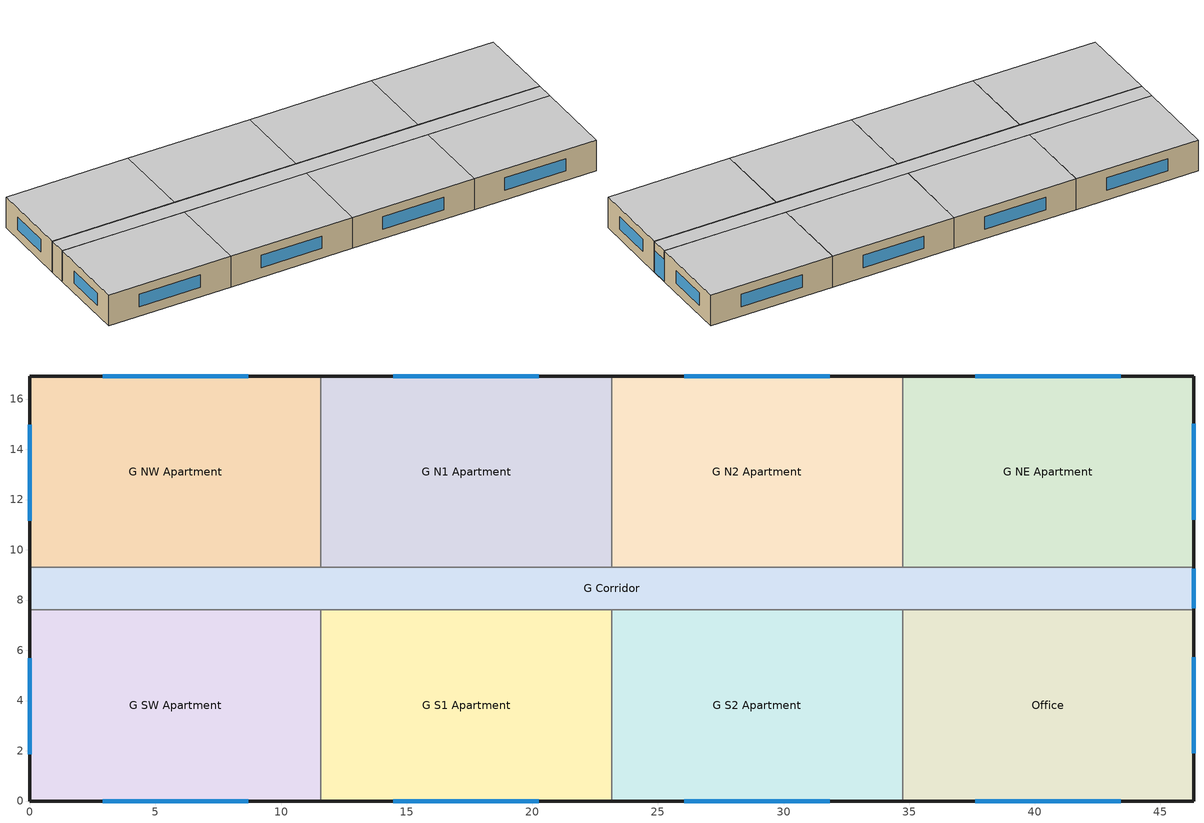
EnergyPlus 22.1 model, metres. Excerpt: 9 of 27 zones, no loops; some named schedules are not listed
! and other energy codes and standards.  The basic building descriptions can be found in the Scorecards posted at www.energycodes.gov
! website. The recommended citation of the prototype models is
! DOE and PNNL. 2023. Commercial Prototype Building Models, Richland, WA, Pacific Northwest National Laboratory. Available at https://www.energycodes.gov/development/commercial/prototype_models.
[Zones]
G SW Apartment
 floor ground (gGFloorSWA_Ffactor): 0,7.62 11.58,7.62 11.58,0 0,0 z0
 wall outside (res_ext_wall_grd): 0,7.62 0,0 11.58,0 z0:3.05
 wall to G Corridor (int_wall): 11.58,7.62 0,7.62 z0:3.05
 wall to G S1 Apartment (int_wall): 11.58,0 11.58,7.62 z0:3.05
 window (ResWindow_U_0.382_SHGC_0.368): 2.9,0 8.69,0 / 0,5.68 0,1.87 z0.95:2.17
 ceiling adiabatic (int_slab_ceiling): 11.58,0 11.58,7.62 0,7.62 0,0 z3.05
G S1 Apartment
 floor ground (gGFloorS1A_Ffactor): 11.58,7.62 23.16,7.62 23.16,0 11.58,0 z0
 wall outside (res_ext_wall_grd): 11.58,0 23.16,0 z0:3.05
 wall to G Corridor (int_wall): 23.16,7.62 11.58,7.62 z0:3.05
 wall to G S2 Apartment (int_wall): 23.16,0 23.16,7.62 z0:3.05
 window (ResWindow_U_0.382_SHGC_0.368): 14.48,0 20.27,0 z0.95:2.17
 ceiling adiabatic (int_slab_ceiling): 23.16,0 23.16,7.62 11.58,7.62 11.58,0 z3.05
G S2 Apartment
 floor ground (gGFloorS2A_Ffactor): 23.16,7.62 34.75,7.62 34.75,0 23.16,0 z0
 wall outside (res_ext_wall_grd): 23.16,0 34.75,0 z0:3.05
 wall to G Corridor (int_wall): 34.75,7.62 23.16,7.62 z0:3.05
 wall to Office (int_wall): 34.75,0 34.75,7.62 z0:3.05
 window (ResWindow_U_0.382_SHGC_0.368): 26.06,0 31.85,0 z0.95:2.17
 ceiling adiabatic (int_slab_ceiling): 34.75,0 34.75,7.62 23.16,7.62 23.16,0 z3.05
Office
 floor ground (gGFloorSEA_Ffactor): 34.75,7.62 46.33,7.62 46.33,0 34.75,0 z0
 wall outside (nonres_ext_wall_grd): 34.75,0 46.33,0 46.33,7.62 z0:3.05
 wall to G Corridor (int_wall): 46.33,7.62 34.75,7.62 z0:3.05
 window (NonresWindow_U_0.382_SHGC_0.368): 37.64,0 43.43,0 / 46.33,1.9 46.33,5.71 z0.95:2.17
 ceiling adiabatic (int_slab_ceiling): 46.33,0 46.33,7.62 34.75,7.62 34.75,0 z3.05
G NW Apartment
 floor ground (gGFloorNWA_Ffactor): 0,16.92 11.58,16.92 11.58,9.3 0,9.3 z0
 wall outside (res_ext_wall_grd): 11.58,16.92 0,16.92 0,9.3 z0:3.05
 wall to G Corridor (int_wall): 0,9.3 11.58,9.3 z0:3.05
 wall to G N1 Apartment (int_wall): 11.58,9.3 11.58,16.92 z0:3.05
 window (ResWindow_U_0.382_SHGC_0.368): 0,14.97 0,11.16 / 8.69,16.92 2.89,16.92 z0.95:2.17
 ceiling adiabatic (int_slab_ceiling): 11.58,9.3 11.58,16.92 0,16.92 0,9.3 z3.05
G N1 Apartment
 floor ground (gGFloorN1A_Ffactor): 11.58,16.92 23.16,16.92 23.16,9.3 11.58,9.3 z0
 wall outside (res_ext_wall_grd): 23.16,16.92 11.58,16.92 z0:3.05
 wall to G Corridor (int_wall): 11.58,9.3 23.16,9.3 z0:3.05
 wall to G N2 Apartment (int_wall): 23.16,9.3 23.16,16.92 z0:3.05
 window (ResWindow_U_0.382_SHGC_0.368): 20.27,16.92 14.48,16.92 z0.95:2.17
 ceiling adiabatic (int_slab_ceiling): 23.16,9.3 23.16,16.92 11.58,16.92 11.58,9.3 z3.05
G N2 Apartment
 floor ground (gGFloorN2A_Ffactor): 23.16,16.92 34.75,16.92 34.75,9.3 23.16,9.3 z0
 wall outside (res_ext_wall_grd): 34.75,16.92 23.16,16.92 z0:3.05
 wall to G Corridor (int_wall): 23.16,9.3 34.75,9.3 z0:3.05
 wall to G NE Apartment (int_wall): 34.75,9.3 34.75,16.92 z0:3.05
 window (ResWindow_U_0.382_SHGC_0.368): 31.85,16.92 26.06,16.92 z0.95:2.17
 ceiling adiabatic (int_slab_ceiling): 34.75,9.3 34.75,16.92 23.16,16.92 23.16,9.3 z3.05
G NE Apartment
 floor ground (gGFloorNEA_Ffactor): 34.75,16.92 46.33,16.92 46.33,9.3 34.75,9.3 z0
 wall outside (res_ext_wall_grd): 46.33,9.3 46.33,16.92 34.75,16.92 z0:3.05
 wall to G Corridor (int_wall): 34.75,9.3 46.33,9.3 z0:3.05
 window (ResWindow_U_0.382_SHGC_0.368): 46.33,11.2 46.33,15.01 / 43.43,16.92 37.64,16.92 z0.95:2.17
 ceiling adiabatic (int_slab_ceiling): 46.33,9.3 46.33,16.92 34.75,16.92 34.75,9.3 z3.05
G Corridor
 floor ground (gFloorC_Ffactor): 0,9.3 46.33,9.3 46.33,7.62 0,7.62 z0
 wall outside (nonres_ext_wall_grd): 0,9.3 0,7.62 / 46.33,7.62 46.33,9.3 z0:3.05
 window (NonresWindow_U_0.382_SHGC_0.368): 46.33,7.67 46.33,9.25 z0.03:2.13
 ceiling adiabatic (int_slab_ceiling): 46.33,7.62 46.33,9.3 0,9.3 0,7.62 z3.05
[Building]
ApartmentMidRise: North Axis {deg}=0; Terrain=City; Loads Convergence Tolerance Value {W}=0.04; Temperature Convergence Tolerance Value {deltaC}=0.4; Solar Distribution=FullExterior; Maximum Number of Warmup Days=25; Minimum Number of Warmup Days=6
[Site:Location]
Site:Location=Denver-Aurora-Buckley.AFB_CO_USA WMO=724695; Latitude {N+ S-}=39.72; Longitude {W- E+}=-104.75; Time Zone Relative to GMT {GMT+/-}=-7; Elevation {m}=1726
[SizingPeriod:DesignDay] Day of Month=21; Dry-Bulb Temperature Range Modifier Type=DefaultMultipliers; Humidity Condition Type=Wetbulb; Barometric Pressure {Pa}=82237; Rain {Yes/No}=No; Snow on ground {Yes/No}=No; Daylight Savings Time Indicator=No
Name | Month | Day Type | Maximum Dry-Bulb Temperature {C} | Daily Dry-Bulb Temperature Range {C} | Wetbulb at Maximum Dry-Bulb {C} | Wind Speed {m/s} design conditions vs. traditional 6.71 m/s (15 mph) | Wind Direction {Degrees; N=0, S=180} | Solar Model Indicator | Clearness {0.0 to 1.1} | Wind Speed {m/s} design conditions vs. traditional 3.35 m/s (7mph) | ASHRAE Clear Sky Optical Depth for Beam Irradiance (taub) | ASHRAE Clear Sky Optical Depth for Diffuse Irradiance (taud)
Denver-Aurora-Buckley.AFB_CO_USA Ann Htg 99.6% Condns DB | 12 | WinterDesignDay | -17.9 | 0 | -17.9 | 2.5 | 180 | ASHRAEClearSky | 0
Denver-Aurora-Buckley.AFB_CO_USA Ann Clg .4% Condns DB=>MWB | 7 | SummerDesignDay | 33.9 | 14.8 | 15 |  | 30 | ASHRAETau |  | 3.6 | 0.423 | 2.02
[Site:WaterMainsTemperature]
Calculation Method=Correlation; Annual average outdoor air temperature {C}=9.95; Maximum difference in monthly average outdoor air temperatures {C}=23.7
[Site:GroundTemperature:FCfactorMethod]
January Ground Temperature {C}=7.1; February Ground Temperature {C}=3; March Ground Temperature {C}=-1; April Ground Temperature {C}=0.8; May Ground Temperature {C}=-0.2; June Ground Temperature {C}=4.8; July Ground Temperature {C}=6.1; August Ground Temperature {C}=13.7; September Ground Temperature {C}=22.2; October Ground Temperature {C}=22.7; November Ground Temperature {C}=21.7; December Ground Temperature {C}=18.5
[Material]
Name | Roughness | Thickness {m} | Conductivity {W/m-K} | Density {kg/m3} | Specific Heat {J/kg-K} | Thermal Absorptance | Solar Absorptance | Visible Absorptance | Absorptance:Thermal | Absorptance:Solar | Absorptance:Visible
Std Wood 6inch | MediumSmooth | 0.15 | 0.12 | 540 | 1210 | 0.9 | 0.7 | 0.7
F07 25mm stucco | Smooth | 0.0254 | 0.72 | 1856 | 840 | 0.9 | 0.7 | 0.7
G01 13mm gypsum board | Smooth | 0.0127 | 0.16 | 800 | 1090 |  |  |  | 0.9 | 0.7 | 0.5
G01 16mm gypsum board | MediumSmooth | 0.0159 | 0.16 | 800 | 1090
100mm Normalweight concrete floor | MediumRough | 0.1016 | 2.31 | 2322 | 832
[Material:NoMass]
CP02 CARPET PAD: VeryRough, 0.21648, 0.9, 0.7, 0.8
Nonres_Exterior_Wall_Insulation_grd; Res_Exterior_Wall_Insulation_grd: MediumSmooth, 1.86907, 0.9, 0.7, 0.7
[Construction]
InteriorFurnishings: Std Wood 6inch
int_wall: G01 13mm gypsum board, G01 13mm gypsum board
int_slab_ceiling: CP02 CARPET PAD, 100mm Normalweight concrete floor
nonres_ext_wall_grd: F07 25mm stucco, G01 16mm gypsum board, Nonres_Exterior_Wall_Insulation_grd, G01 16mm gypsum board
res_ext_wall_grd: F07 25mm stucco, G01 16mm gypsum board, Res_Exterior_Wall_Insulation_grd, G01 16mm gypsum board
NonresWindow_U_0.382_SHGC_0.368: Nonres Window Glazing Layer
ResWindow_U_0.382_SHGC_0.368: Res Window Glazing Layer
[WindowMaterial:SimpleGlazingSystem] U-Factor {W/m2-K}=2.1691; Solar Heat Gain Coefficient=0.368; Visible Transmittance=0.4048
Nonres Window Glazing Layer; Res Window Glazing Layer
[Construction:FfactorGroundFloor] F-Factor {W/m-K}=0.88281
Name | Area {m2} | PerimeterExposed {m}
gFloorC_Ffactor | 77.6585 | 3.3526
gGFloorN1A_Ffactor; gGFloorN2A_Ffactor; gGFloorS1A_Ffactor; gGFloorS2A_Ffactor | 88.2487 | 11.5818
gGFloorNEA_Ffactor; gGFloorNWA_Ffactor; gGFloorSWA_Ffactor; gGFloorSEA_Ffactor | 88.2487 | 19.2014
[Generator:PVWatts]
PV_module: PVWatts Version=5; DC System Capacity {W}=14770; Module Type=Premium; Array Type=FixedOpenRack; System Losses=0.113; Array Geometry Type=TiltAzimuth; Tilt Angle {deg}=0; Azimuth Angle {deg}=180
[ElectricLoadCenter:Generators]
PV_Generator: Generator 1=PV_module; Generator 1 Rated Electric Power Output {W}=14770; Generator 1 Availability Schedule=PV_SCH
[ElectricLoadCenter:Inverter:PVWatts]
PV_Inverter: DC to AC Size Ratio=1.2; Inverter Efficiency=0.96
[ElectricLoadCenter:Distribution]
Generator: Generator List=PV_Generator; Generator Operation Scheme Type=Baseload; Electrical Buss Type=DirectCurrentWithInverter; Inverter=PV_Inverter
[Zone] Type=1; Multiplier=1
G SW Apartment; G NW Apartment; Office; G NE Apartment; G N1 Apartment; G N2 Apartment; G S1 Apartment; G S2 Apartment; G Corridor
[InternalMass] Construction=InteriorFurnishings; Surface Area {m2}=88.2493
Name | Zone or ZoneList
G InternalMass SWA | G SW Apartment
G InternalMass NWA | G NW Apartment
G InternalMass SEA | Office
G InternalMass NEA | G NE Apartment
G InternalMass N1A | G N1 Apartment
G InternalMass N2A | G N2 Apartment
G InternalMass S1A | G S1 Apartment
G InternalMass S2A | G S2 Apartment
[People] Fraction Radiant=1; Sensible Heat Fraction=autosize; Activity Level Schedule=Activity Schedule
Name | Zone or ZoneList or Space or SpaceList | Number of People Schedule | Number of People Calculation Method | Number of People | Floor Area per Person {m2/person}
Occup_GSW | G SW Apartment | OCC_APT_SCH_WORKING_FAMILY | People | 2.5
Occup_GNW | G NW Apartment | OCC_APT_SCH_STAY_HOME_FAMILY | People | 2.5
Occup_Office | Office | OCC_OFF_w_SB_SCH | Area/Person |  | 18.5806
Occup_GNE | G NE Apartment | OCC_APT_SCH_STAY_HOME_FAMILY | People | 2.5
Occup_GN1 | G N1 Apartment | OCC_APT_SCH_STAY_HOME_FAMILY | People | 2.5
Occup_GN2 | G N2 Apartment | OCC_APT_SCH_STAY_HOME_FAMILY | People | 2.5
Occup_GS1 | G S1 Apartment | OCC_APT_SCH_WORKING_FAMILY | People | 2.5
Occup_GS2 | G S2 Apartment | OCC_APT_SCH_WORKING_FAMILY | People | 2.5
Occup_G CORRIDOR | G Corridor | OCC_APT_SCH_CORRIDOR | People | 4.18
[Lights] Design Level Calculation Method=Watts/Area; Return Air Fraction=0; Fraction Radiant=0.6; Fraction Visible=0.2; Fraction Replaceable=1; Return Air Fraction Calculated from Plenum Temperature=No
Name | Zone or ZoneList or Space or SpaceList | Schedule | Watts per Zone Floor Area {W/m2} | Zone or ZoneList
Lighting_hardwired_GSW | G SW Apartment | ltg_sch_apartment_hardwired | 2.15278
Lighting_hardwired_GNW | G NW Apartment | ltg_sch_apartment_hardwired | 2.15278
Lighting_hardwired_Office | Office | ltg_sch_office | 6.87372
Lighting_hardwired_GNE | G NE Apartment | ltg_sch_apartment_hardwired | 2.15278
Lighting_hardwired_GN1 | G N1 Apartment | ltg_sch_apartment_hardwired | 2.15278
Lighting_hardwired_GN2 | G N2 Apartment | ltg_sch_apartment_hardwired | 2.15278
Lighting_hardwired_GS1 | G S1 Apartment | ltg_sch_apartment_hardwired | 2.15278
Lighting_hardwired_GS2 | G S2 Apartment | ltg_sch_apartment_hardwired | 2.15278
Lighting_hardwired_GC | G Corridor | ltg_sch_corridor | 5.158728
Lighting_plugin_GSW | G SW Apartment | ltg_sch_apartment_plugin | 0.96875
Lighting_plugin_GNW |  | ltg_sch_apartment_plugin | 0.96875 | G NW Apartment
Lighting_plugin_GNE |  | ltg_sch_apartment_plugin | 0.96875 | G NE Apartment
Lighting_plugin_GN1 |  | ltg_sch_apartment_plugin | 0.96875 | G N1 Apartment
Lighting_plugin_GN2 |  | ltg_sch_apartment_plugin | 0.96875 | G N2 Apartment
Lighting_plugin_GS1 |  | ltg_sch_apartment_plugin | 0.96875 | G S1 Apartment
Lighting_plugin_GS2 |  | ltg_sch_apartment_plugin | 0.96875 | G S2 Apartment
[ElectricEquipment] Fraction Latent=0
Name | Zone or ZoneList or Space or SpaceList | Schedule | Design Level Calculation Method | Watts per Zone Floor Area {W/m2} | Fraction Radiant | Fraction Lost | Design Level {W}
Plug_GSW | G SW Apartment | EQP_APT_SCH | Watts/Area | 6.67 | 0.5 | 0
Plug_GNW | G NW Apartment | EQP_APT_SCH | Watts/Area | 6.67 | 0.5 | 0
Plug_Office | Office | EQP_OFF_SCH | Watts/Area | 6.67 | 0.5 | 0
Plug_GNE | G NE Apartment | EQP_APT_SCH | Watts/Area | 6.67 | 0.5 | 0
Plug_GN1 | G N1 Apartment | EQP_APT_SCH | Watts/Area | 6.67 | 0.5 | 0
Plug_GN2 | G N2 Apartment | EQP_APT_SCH | Watts/Area | 6.67 | 0.5 | 0
Plug_GS1 | G S1 Apartment | EQP_APT_SCH | Watts/Area | 6.67 | 0.5 | 0
Plug_GS2 | G S2 Apartment | EQP_APT_SCH | Watts/Area | 6.67 | 0.5 | 0
G Corridor_Elevators_Equip | G Corridor | BLDG_ELEVATORS | EquipmentLevel |  | 0 | 0.95 | 4360.9
Elevators_Lights_Fan | G Corridor | ELEV_LIGHT_FAN_SCH_ADD_DF | EquipmentLevel |  | 0 | 0.95 | 52.66
[ZoneInfiltration:DesignFlowRate] Temperature Term Coefficient=0; Velocity Squared Term Coefficient=0
Name | Zone or ZoneList | Schedule | Design Flow Rate Calculation Method | Design Flow Rate {m3/s} | Flow per Exterior Surface Area {m3/s-m2} | Constant Term Coefficient | Velocity Term Coefficient
Infil_GSW | G SW Apartment | INF_APT_SCH | Flow/ExteriorWallArea | 0 | 0.000569572 | 0 | 0.224
Infil_GNW | G NW Apartment | INF_APT_SCH | Flow/ExteriorWallArea | 0 | 0.000569572 | 0 | 0.224
Infil_Office | Office | INF_OFF_SCH | Flow/ExteriorWallArea | 0 | 0.000569572 | 0 | 0.224
Infil_GNE | G NE Apartment | INF_APT_SCH | Flow/ExteriorWallArea | 0 | 0.000569572 | 0 | 0.224
Infil_GN1 | G N1 Apartment | INF_APT_SCH | Flow/ExteriorWallArea | 0 | 0.000569572 | 0 | 0.224
Infil_GN2 | G N2 Apartment | INF_APT_SCH | Flow/ExteriorWallArea | 0 | 0.000569572 | 0 | 0.224
Infil_GS1 | G S1 Apartment | INF_APT_SCH | Flow/ExteriorWallArea | 0 | 0.000569572 | 0 | 0.224
Infil_GS2 | G S2 Apartment | INF_APT_SCH | Flow/ExteriorWallArea | 0 | 0.000569572 | 0 | 0.224
Infil_GC | G Corridor | INF_COR_SCH | Flow/ExteriorWallArea | 0 | 0.000569572 | 0 | 0.224
Door_Infil_GC | G Corridor | INFIL_Door_Opening_SCH | Flow/Zone | 0.327531 |  | 1 | 0
[Exterior:Lights]
Facade Lighting: Schedule=Exterior_Lgt_ALWAYS_ON; Design Level {W}=1451.66; Control Option=AstronomicalClock
[ZoneVentilation:WindandStackOpenArea] Opening Area {m2}=0.0374; Opening Area Fraction Schedule=Sliding_Doors_Ventilation_Availability_SCH; Opening Effectiveness=autocalculate; Height Difference {m}=6.0957; Discharge Coefficient for Opening=autocalculate; Minimum Indoor Temperature {C}=18.89; Maximum Indoor Temperature {C}=25.56; Delta Temperature {deltaC}=-100; Minimum Outdoor Temperature {C}=15.56; Maximum Outdoor Temperature {C}=23.89; Maximum Wind Speed {m/s}=40
Name | Zone | Effective Angle {deg}
G SW Apartment Sliding Door Ventilation | G SW Apartment | 180
G NW Apartment Sliding Door Ventilation | G NW Apartment | 0
G NE Apartment Sliding Door Ventilation | G NE Apartment | 0
G N1 Apartment Sliding Door Ventilation | G N1 Apartment | 0
G N2 Apartment Sliding Door Ventilation | G N2 Apartment | 0
G S1 Apartment Sliding Door Ventilation | G S1 Apartment | 180
G S2 Apartment Sliding Door Ventilation | G S2 Apartment | 180
[AvailabilityManager:Scheduled] Schedule=COMPACT HVAC-ALWAYS 1
Split GSW Availability Manager; Split GNW Availability Manager; Split Office Availability Manager; Split GNE Availability Manager; Split GN1 Availability Manager; Split GN2 Availability Manager; Split GS1 Availability Manager; Split GS2 Availability Manager; Split MSW Availability Manager; Split MNW Availability Manager; Split MSE Availability Manager; Split MNE Availability Manager; Split MN1 Availability Manager; Split MN2 Availability Manager; Split MS1 Availability Manager; Split MS2 Availability Manager; Split TSW Availability Manager; Split TNW Availability Manager; Split TSE Availability Manager; Split TNE Availability Manager; Split TN1 Availability Manager; Split TN2 Availability Manager; Split TS1 Availability Manager; Split TS2 Availability Manager
[EnergyManagementSystem:Actuator]
S_LivingUnit_CLGSETP_Actuator: S CLGSETP_APT_SCH; Schedule:Compact; Schedule Value
S_LivingUnit_HTGSETP_Actuator: S HTGSETP_APT_SCH; Schedule:Compact; Schedule Value
N_LivingUnit_CLGSETP_Actuator: N CLGSETP_APT_SCH; Schedule:Compact; Schedule Value
N_LivingUnit_HTGSETP_Actuator: N HTGSETP_APT_SCH; Schedule:Compact; Schedule Value
[EnergyManagementSystem:ProgramCallingManager]
Door_Switch_Enabled_Thermostat_Reset: BeginTimestepBeforePredictor; Door_Switch_Enabled_Thermostat_Reset_Program_N_LivingUnit; Door_Switch_Enabled_Thermostat_Reset_Program_S_LivingUnit
init_timesteps_after_doorshut_south_Program Manager: BeginNewEnvironment; init_timesteps_after_doorshut
[EnergyManagementSystem:Program]
init_timesteps_after_doorshut: SET timesteps_after_doorshut_south = 0; SET timesteps_after_doorshut_north = 0
Door_Switch_Enabled_Thermostat_Reset_Program_S_LivingUnit: IF (S_Sliding_Door_Ventilation_Sensor > 0); SET timesteps_after_doorshut_south = 0; SET S_LivingUnit_CLGSETP_Actuator = 32.22; SET S_LivingUnit_HTGSETP_Actuator = 12.78; ELSEIF S_LivingUnit_CLGSETP_Actuator > 24.4; SET timesteps_after_doorshut_south = timesteps_after_doorshut_south + 1; IF timesteps_after_doorshut_south == 1; SET S_LivingUnit_CLGSETP_Actuator = 30; SET S_LivingUnit_HTGSETP_Actuator = 14; ELSEIF timesteps_after_doorshut_south == 2; SET S_LivingUnit_CLGSETP_Actuator = 28; SET S_LivingUnit_HTGSETP_Actuator = 16; ELSEIF timesteps_after_doorshut_south == 3; SET S_LivingUnit_CLGSETP_Actuator = 26; SET S_LivingUnit_HTGSETP_Actuator = 18; ELSEIF timesteps_after_doorshut_south == 4; SET S_LivingUnit_CLGSETP_Actuator = 25; SET S_LivingUnit_HTGSETP_Actuator = 20; SET S_LivingUnit_CLGSETP_Actuator = null; SET S_LivingUnit_HTGSETP_Actuator = null; ENDIF; ELSE; SET timesteps_after_doorshut_south = 0; SET S_LivingUnit_CLGSETP_Actuator = null; SET S_LivingUnit_HTGSETP_Actuator = null; ENDIF
Door_Switch_Enabled_Thermostat_Reset_Program_N_LivingUnit: IF (N_Sliding_Door_Ventilation_Sensor > 0); SET timesteps_after_doorshut_north = 0; SET N_LivingUnit_CLGSETP_Actuator = 32.22; SET N_LivingUnit_HTGSETP_Actuator = 12.78; ELSEIF N_LivingUnit_CLGSETP_Actuator > 24.4; SET timesteps_after_doorshut_north = timesteps_after_doorshut_north + 1; IF timesteps_after_doorshut_north == 1; SET N_LivingUnit_CLGSETP_Actuator = 30; SET N_LivingUnit_HTGSETP_Actuator = 14; ELSEIF timesteps_after_doorshut_north == 2; SET N_LivingUnit_CLGSETP_Actuator = 28; SET N_LivingUnit_HTGSETP_Actuator = 16; ELSEIF timesteps_after_doorshut_north == 3; SET N_LivingUnit_CLGSETP_Actuator = 26; SET N_LivingUnit_HTGSETP_Actuator = 18; ELSEIF timesteps_after_doorshut_north == 4; SET N_LivingUnit_CLGSETP_Actuator = 25; SET N_LivingUnit_HTGSETP_Actuator = 20; SET N_LivingUnit_CLGSETP_Actuator = null; SET N_LivingUnit_HTGSETP_Actuator = null; ENDIF; ELSE; SET timesteps_after_doorshut_north = 0; SET N_LivingUnit_CLGSETP_Actuator = null; SET N_LivingUnit_HTGSETP_Actuator = null; ENDIF
[EnergyManagementSystem:OutputVariable] Type of Data in Variable=Averaged; Update Frequency=ZoneTimeStep
Name | EMS Variable
timesteps_after_doorshut_south | timesteps_after_doorshut_south
timesteps_after_doorshut_north | timesteps_after_doorshut_north
[Schedule:Compact]
OCC_APT_SCH_STAY_HOME_FAMILY; OCC_APT_SCH_CORRIDOR: Through: 12/31, For: AllDays, Until: 7:00, 1, Until: 8:00, 0.85, Until: 9:00, 0.39, Until: 16:00, 0.25, Until: 17:00, 0.3, Until: 18:00, 0.52, Until: 21:00, 0.87, Until: 24:00, 1
OCC_APT_SCH_WORKING_FAMILY: Through: 12/31, For: SummerDesignDay, Until: 24:00, 1, For: WinterDesignDay, Until: 24:00, 0, For: Weekday, Until: 8:00, 1, Until: 18:00, 0, Until: 24:00, 1, For: Weekend AllOtherDays, Until: 11:00, 1, Until: 15:00, 0.5, Until: 16:00, 0, Until: 24:00, 1
OCC_OFF_w_SB_SCH: Through: 12/31, For: Weekdays, Until: 01:00, 0, Until: 02:00, 0, Until: 03:00, 0, Until: 04:00, 0, Until: 05:00, 0, Until: 06:00, 0, Until: 07:00, 0, Until: 08:00, 0, Until: 09:00, 1, Until: 10:00, 1, Until: 11:00, 1, Until: 12:00, 1, Until: 13:00, 0, Until: 14:00, 1, Until: 15:00, 0, Until: 16:00, 1, Until: 17:00, 1, Until: 18:00, 0, Until: 19:00, 0, Until: 20:00, 0, Until: 21:00, 0, Until: 22:00, 0, Until: 23:00, 0, Until: 24:00, 0, For: AllOtherDays, Until: 01:00, 0, Until: 02:00, 0, Until: 03:00, 0, Until: 04:00, 0, Until: 05:00, 0, Until: 06:00, 0, Until: 07:00, 0, Until: 08:00, 0, Until: 09:00, 0, Until: 10:00, 0, Until: 11:00, 0, Until: 12:00, 0, Until: 13:00, 0, Until: 14:00, 0, Until: 15:00, 0, Until: 16:00, 0, Until: 17:00, 0, Until: 18:00, 0, Until: 19:00, 0, Until: 20:00, 0, Until: 21:00, 0, Until: 22:00, 0, Until: 23:00, 0, Until: 24:00, 0
Activity Schedule: Through: 12/31, For: AllDays, Until: 24:00, 95
